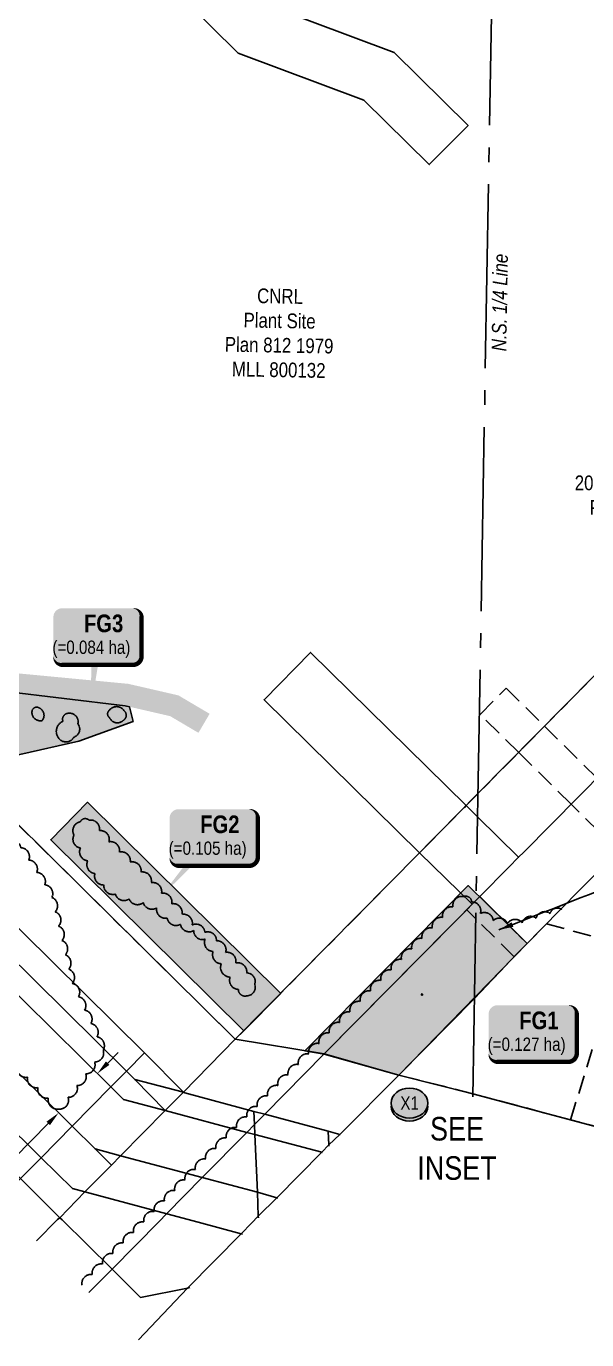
# Model space of a CAD drawing. Extents: x 420640 to 424792, y 6050134 to 6053066.
# Drawn here: x 421302 to 421683, y 6050268 to 6051160 of the extents above; entities that cross this region are included whole.
import ezdxf
from ezdxf.enums import TextEntityAlignment as Align

# ---------------------------------------------------------------- set-up
doc = ezdxf.new("R2010")
doc.units = 0
doc.header["$LTSCALE"] = 5
doc.header["$PDSIZE"] = 0.5
for name, pattern in [('0', [1, 1, 0]), ('foc-ACCESSROAD', [3.75, 2.5, -1.25]), ('foc-FLOWLINE', [3.75, 2.5, -1.25]), ('foc-QUARTERLINE', [33, 25, -3, 2, -3])]:
    doc.linetypes.add(name, pattern=pattern)
doc.layers.get('Defpoints').update_dxf_attribs({"color": 9})
for name, color, linetype in [('AS-ROADS', 254, 'Continuous'), ('C-AR', 13, 'foc-ACCESSROAD'), ('C-EZE', 13, 'foc-FLOWLINE'), ('C-RW', 13, 'Continuous'), ('C-WS', 13, 'foc-ACCESSROAD'), ('DETAIL-T', 7, 'Continuous'), ('F-RW', 190, 'Continuous'), ('L-QSEC', 8, 'foc-QUARTERLINE'), ('P-CROSSINGS', 250, 'Continuous'), ('P-TEMP-BLOCKS', 250, 'Continuous'), ('P-WORKAREA', 113, 'Continuous'), ('P-WORKAREA-H', 111, 'Continuous'), ('P-WORKAREA-T', 113, 'Continuous'), ('T-BUSH', 110, '0')]:
    doc.layers.add(name, color=color, linetype=linetype)
doc.layers.add('C-AR-T', color=13, linetype='Continuous', lineweight=9)
doc.layers.add('C-RW-T', color=13, linetype='Continuous', lineweight=9)
doc.styles.add('80', font='ARIALN.TTF', dxfattribs={"height": 10})
doc.styles.add('80CG', font='ARIALN.TTF', dxfattribs={"height": 10})
doc.styles.add('BOLD', font='ARIALNB.TTF')
doc.styles.add('Crossing', font='ARIALN.TTF', dxfattribs={"height": 10})
doc.dimstyles.new('Compass 5 000', dxfattribs={"dimscale": 5, "dimtxt": 9, "dimasz": 2, "dimexe": 0.2, "dimexo": 0.0625, "dimgap": 0.5, "dimtad": 0, "dimtih": 1, "dimtoh": 1, "dimzin": 0, "dimdsep": 46, "dimtxsty": '80CG', "dimcen": 0.1, "dimse1": 1, "dimse2": 1, "dimclrd": 256, "dimclrt": 256, "dimaunit": 1, "dimadec": 4, "dimazin": 0, "dimtfac": 0.06, "dimtofl": 0, "dimtmove": 0, "dimatfit": 1, "dimfxl": 0.2, "dimtolj": 1, "dimtzin": 0, "dimlwd": -1, "dimarcsym": 0})

# ---------------------------------------------------------------- blocks, each defined once
blk = doc.blocks.new('*U11')
h = blk.add_hatch(color=111)
edge = h.paths.add_edge_path()
edge.add_line((-23.99999999999998, -20), (23.99999999999998, -20))
edge.add_arc((23.99999999999998, -14), 6, 270, 360)
edge.add_line((29.99999999999998, -14), (29.99999999999998, 12.5))
edge.add_arc((23.99999999999998, 12.5), 6, 0, 90)
edge.add_line((23.99999999999998, 18.5), (-23.99999999999998, 18.5))
edge.add_arc((-23.99999999999998, 12.5), 6, 90, 180)
edge.add_line((-29.99999999999998, 12.5), (-29.99999999999998, -14))
edge.add_arc((-23.99999999999998, -14), 6, 180, 270)
at = {"color": 250, "flags": 128}
blk.add_lwpolyline([(-23.99999999999998, -20, 3, 3, 0), (23.99999999999998, -20, 3, 3, 0.414213562373095), (29.99999999999998, -14, 3, 3, 0), (29.99999999999998, 12.5, 3, 0, 0.414213562373095), (23.99999999999998, 18.5, 0, 0, 0), (-23.99999999999998, 18.5, 0, 0, 0.414213562373095), (-29.99999999999998, 12.5, 0, 0, 0), (-29.99999999999998, -14, 0, 3, 0.414213562373095)], format="xyseb", close=True, dxfattribs=at)
at = {"flags": 128}
blk.add_lwpolyline([(15.34249203798334, -14.0773835041321, 0, 7.5, 0), (-3.398394867633904e-15, 0, 0, 0, 0)], format="xyseb", dxfattribs=at)
at = {"color": 250}
for tag, p, height, style in [('TEMP_AREA_W1_001', (-9.212824010914055, 2.244292974654144), 12, 'BOLD'), ('ENTER_TEXT_001', (-30.65893587994544, -12.47010782646594), 9, '80')]:
    blk.add_attdef(tag, p, '', height=height, dxfattribs=dict(at, style=style))
blk = doc.blocks.new('*U52')
h = blk.add_hatch(color=111)
edge = h.paths.add_edge_path()
edge.add_line((-23.99999999999998, -20), (23.99999999999998, -20))
edge.add_arc((23.99999999999998, -14), 6, 270, 360)
edge.add_line((29.99999999999998, -14), (29.99999999999998, 12.5))
edge.add_arc((23.99999999999998, 12.5), 6, 0, 90)
edge.add_line((23.99999999999998, 18.5), (-23.99999999999998, 18.5))
edge.add_arc((-23.99999999999998, 12.5), 6, 90, 180)
edge.add_line((-29.99999999999998, 12.5), (-29.99999999999998, -14))
edge.add_arc((-23.99999999999998, -14), 6, 180, 270)
at = {"color": 250, "flags": 128}
blk.add_lwpolyline([(-23.99999999999998, -20, 3, 3, 0), (23.99999999999998, -20, 3, 3, 0.414213562373095), (29.99999999999998, -14, 3, 3, 0), (29.99999999999998, 12.5, 3, 0, 0.414213562373095), (23.99999999999998, 18.5, 0, 0, 0), (-23.99999999999998, 18.5, 0, 0, 0.414213562373095), (-29.99999999999998, 12.5, 0, 0, 0), (-29.99999999999998, -14, 0, 3, 0.414213562373095)], format="xyseb", close=True, dxfattribs=at)
at = {"flags": 128}
blk.add_lwpolyline([(-4.728828287269268, -50.36800724535651, 0, 7.500000000000001, 0), (-3.398394867633904e-15, -3.944304526105059e-31, 0, 0, 0)], format="xyseb", dxfattribs=at)
at = {"color": 250}
for tag, p, height, style in [('TEMP_AREA_W1_001', (-9.212824010914055, 2.244292974654144), 12, 'BOLD'), ('ENTER_TEXT_001', (-30.65893587994544, -12.47010782646594), 9, '80')]:
    blk.add_attdef(tag, p, '', height=height, dxfattribs=dict(at, style=style))
blk = doc.blocks.new('*D57')
at = {"layer": 'C-RW-T', "transparency": 16777216}
for p, q in [((421781.3280791012, 6050841.18337442), (421771.3280791012, 6050841.18337442)), ((421788.4383410653, 6050834.151719222), (421781.3280791012, 6050841.18337442)), ((421838.2228579456, 6050784.917589933), (421845.3331199097, 6050777.885934736))]:
    blk.add_line(p, q, dxfattribs=at)
for points in [[(421789.6102835983, 6050835.336762883), (421787.2663985323, 6050832.966675561), (421795.5486030295, 6050827.120064026)], [(421839.3948004786, 6050786.102633594), (421837.0509154126, 6050783.732546272), (421831.1125959815, 6050791.949245129)]]:
    blk.add_solid(points, dxfattribs=at)
at = {"layer": 'Defpoints', "color": 0, "transparency": 16777216}
for p in [(421795.5486030295, 6050827.120064026), (421729.4501968748, 6050760.282744785), (421765.0141898263, 6050725.111925887)]:
    blk.add_point(p, dxfattribs=at)
at = {"layer": 'C-RW-T', "transparency": 16777216, "insert": (421721.9215306696, 6050841.18337442), "char_height": 10, "attachment_point": 5, "style": '80CG'}
blk.add_mtext('\\A1;CNRL\\P20.00 Access R/W\\PPlan 812 1979\\PLOC 190039', dxfattribs=at)
blk = doc.blocks.new('*D61')
at = {"layer": 'C-RW-T', "transparency": 16777216}
for p, q in [((421357.1983704288, 6050455.45809416), (421364.2231063847, 6050462.575192217)), ((421316.8170303172, 6050414.545815179), (421269.3726126011, 6050366.477592372)), ((421269.3726126011, 6050366.477592372), (421259.3726126011, 6050366.477592371))]:
    blk.add_line(p, q, dxfattribs=at)
for points in [[(421356.0121874195, 6050456.628883486), (421358.3845534381, 6050454.287304834), (421350.1736344723, 6050448.340996103)], [(421315.6308473079, 6050415.716604505), (421318.0032133264, 6050413.375025853), (421323.8417662736, 6050421.662913235)]]:
    blk.add_solid(points, dxfattribs=at)
at = {"layer": 'Defpoints', "color": 0, "transparency": 16777216}
for p in [(421352.0433025365, 6050446.495591646), (421323.8417662736, 6050421.662913235), (421325.7114343378, 6050419.817508777)]:
    blk.add_point(p, dxfattribs=at)
at = {"layer": 'C-RW-T', "transparency": 16777216, "insert": (421220.2866644436, 6050366.477592371), "char_height": 10, "attachment_point": 5, "style": '80CG'}
blk.add_mtext('\\A1;CNRL\\P15.00 P/L R/W\\P{\\A0;Plan 882 3075\\P}PLA 880775', dxfattribs=at)
blk = doc.blocks.new('xing2')
h = blk.add_hatch(color=50)
h.dxf.hatch_style = 1
edge = h.paths.add_edge_path()
edge.add_ellipse((0, 0), major_axis=(-12.5, 0), ratio=0.8162973455633619, start_angle=0, end_angle=360)
h = blk.add_hatch(color=250)
h.dxf.hatch_style = 1
edge = h.paths.add_edge_path()
edge.add_ellipse((0, -2.047489049626165), major_axis=(-12.5, 0), ratio=0.8162973455633619, start_angle=0, end_angle=180)
edge.add_line((12.5, -2.047489049626165), (12.5, 0))
edge.add_ellipse((0, 0), major_axis=(-12.5, 0), ratio=0.8162973455633619, start_angle=0, end_angle=180, ccw=False)
edge.add_line((-12.5, 0), (-12.5, -2.047489049626165))
at = {"color": 250}
blk.add_ellipse((0, 0), major_axis=(-12.5, 0), ratio=0.8162973455633619, dxfattribs=at)
blk.add_ellipse((0, -2.047489049626165), major_axis=(-12.5, 0), ratio=0.8162973455633619, start_param=0, end_param=3.141592653589793, dxfattribs=at)
at = {"color": 250, "style": 'Crossing'}
blk.add_attdef('CROSSING', text='', height=9, dxfattribs=at).set_placement((0.08916442567715421, 0.0199513138486509), align=Align.MIDDLE_CENTER)
at = {"color": 250, "style": 'Crossing', "flags": 1}
for tag, p in [('OWNER', (0.08916442567715421, -12.49201765665748)), ('DESCRIPTION', (0.08916442567715421, -25.770021277247)), ('LOCATION', (0.08916442567715421, -39.30337514164421)), ('DWG_REF', (0.08916442567715421, -52.83672900604233))]:
    blk.add_attdef(tag, text='', height=9, dxfattribs=at).set_placement(p, align=Align.MIDDLE_CENTER)
blk = doc.blocks.new('*U64')
h = blk.add_hatch(color=111)
edge = h.paths.add_edge_path()
edge.add_line((-23.99999999999998, -20), (23.99999999999998, -20))
edge.add_arc((23.99999999999998, -14), 6, 270, 360)
edge.add_line((29.99999999999998, -14), (29.99999999999998, 12.5))
edge.add_arc((23.99999999999998, 12.5), 6, 0, 90)
edge.add_line((23.99999999999998, 18.5), (-23.99999999999998, 18.5))
edge.add_arc((-23.99999999999998, 12.5), 6, 90, 180)
edge.add_line((-29.99999999999998, 12.5), (-29.99999999999998, -14))
edge.add_arc((-23.99999999999998, -14), 6, 180, 270)
at = {"color": 250, "flags": 128}
blk.add_lwpolyline([(-23.99999999999998, -20, 3, 3, 0), (23.99999999999998, -20, 3, 3, 0.414213562373095), (29.99999999999998, -14, 3, 3, 0), (29.99999999999998, 12.5, 3, 0, 0.414213562373095), (23.99999999999998, 18.5, 0, 0, 0), (-23.99999999999998, 18.5, 0, 0, 0.414213562373095), (-29.99999999999998, 12.5, 0, 0, 0), (-29.99999999999998, -14, 0, 3, 0.414213562373095)], format="xyseb", close=True, dxfattribs=at)
at = {"flags": 128}
blk.add_lwpolyline([(-36.51942152337199, -41.49990545387782, 0, 7.5, 0), (-3.398394867633905e-15, -7.888609052210118e-31, 0, 0, 0)], format="xyseb", dxfattribs=at)
at = {"color": 250}
for tag, p, height, style in [('TEMP_AREA_W1_001', (-9.212824010914055, 2.244292974654144), 12, 'BOLD'), ('ENTER_TEXT_001', (-30.65893587994544, -12.47010782646594), 9, '80')]:
    blk.add_attdef(tag, p, '', height=height, dxfattribs=dict(at, style=style))

msp = doc.modelspace()

# ---------------------------------------------------------------- hatches: boundary and pattern name
at = {"layer": 'AS-ROADS'}
h = msp.add_hatch(color=256, dxfattribs=at)
h.dxf.hatch_style = 1
h.paths.add_polyline_path([(421051.8672836337, 6050559.5583197), (421202.7957712866, 6050709.045818898), (421244.3337984853, 6050712.970430179), (421369.0645760729, 6050698.177648474), (421399.7015266053, 6050691.130375124), (421418.9156688973, 6050679.802051461), (421426.5339005722, 6050692.723450228), (421405.3230315461, 6050705.229009199), (421371.1556458573, 6050713.088371905), (421246.6779933006, 6050724.868635814), (421195.9415544546, 6050723.36922251), (421041.3116794345, 6050570.215674912)])
at = {"layer": 'P-WORKAREA-H'}
h = msp.add_hatch(color=256, dxfattribs=at)
h.dxf.hatch_style = 1
h.paths.add_polyline_path([(421219.9644091483, 6050692.976895995), (421239.223632257, 6050712.487609561), (421244.3337984853, 6050712.970430179), (421369.0645760729, 6050698.177648474), (421371.988776349, 6050697.531859913), (421374.4653734246, 6050687.513191502), (421337.5498290688, 6050674.191051052), (421257.1130620742, 6050656.063160184)])
h = msp.add_hatch(color=256, dxfattribs=at)
h.dxf.hatch_style = 1
h.paths.add_polyline_path([(421343.5849249058, 6050632.636694335), (421474.8421443074, 6050502.828069069), (421343.5849249058, 6050632.636694335), (421318.4921433702, 6050607.213375728), (421449.7544334542, 6050477.460392916), (421474.8421443074, 6050502.828069069)])
h = msp.add_hatch(color=256, dxfattribs=at)
h.dxf.hatch_style = 1
h.paths.add_polyline_path([(421491.2763698713, 6050463.716851634), (421602.3831073048, 6050576.013664464), (421642.3953241324, 6050536.661485362), (421555.089429839, 6050447.255360003), (421504.3369441982, 6050461.563749502)])

# ---------------------------------------------------------------- linework, layer by layer
at = {"layer": 'C-AR', "linetype": 'ByBlock'}
for points in [[(421308.8671095825, 6050334.699680432), (421323.1197074514, 6050349.137551752), (421324.7559062243, 6050350.3063357), (421341.7240076871, 6050367.997963269), (421359.7277603508, 6050386.242470042), (421365.9681161456, 6050392.564649387), (421396.2718772497, 6050423.275540079), (421408.693396535, 6050435.710521375), (421443.9821129125, 6050471.623656395), (421569.3546525538, 6050598.395285853), (421572.8169760823, 6050601.896959254), (421600.981798877, 6050630.378011792), (421604.4569512468, 6050633.891984181), (421609.0157894199, 6050638.502002901), (421943.8336962531, 6050977.062834076), (421970.1907724747, 6051003.714242673), (422025.0574446945, 6051059.220667836), (422053.275317953, 6051087.768188019), (422056.717412849, 6051091.200537254), (422081.2734304639, 6051116.095108283), (422112.9447644958, 6051148.028138709), (422143.1063970423, 6051178.335760069), (422172.1006361241, 6051207.471482881), (422192.1819660758, 6051227.651757888)], [(421788.3702490868, 6050748.732980554), (421640.1496658952, 6050598.830702129), (421636.674629536, 6050595.314965294), (421629.89810571, 6050588.459660237), (421610.1675306705, 6050568.52850877), (421608.4987105299, 6050566.846778353), (421607.7657362593, 6050566.101749848), (421605.0391727556, 6050563.346547383), (421601.3807310853, 6050559.649070716), (421598.2714630121, 6050556.507623185), (421594.7942186946, 6050552.991686503), (421504.4300866206, 6050461.658500363), (421463.9937388715, 6050420.714753046), (421457.0345999782, 6050413.667275255), (421451.8614685745, 6050408.432354917), (421421.5546640623, 6050377.723373489), (421397.313788732, 6050353.161770073), (421392.1298954517, 6050347.904040792), (421360.1777918693, 6050315.527372212), (421344.4469586865, 6050299.587166974)]]:
    msp.add_lwpolyline(points, dxfattribs=at)
at = {"layer": 'C-AR'}
for points in [[(421732.7812866142, 6050529.501140584), (421696.1252922365, 6050410.492120431), (421671.9728134184, 6050416.939074389), (421708.6119050649, 6050535.914283807), (421722.6690657132, 6050581.559792588), (421704.4523739307, 6050599.556352106), (421672.2878074241, 6050631.33252645), (421636.6987673542, 6050666.49250915), (421610.5460759362, 6050692.330904626), (421628.1084277891, 6050710.107507604), (421654.2705427133, 6050684.25998122), (421689.8574343168, 6050649.102092124), (421722.0189816442, 6050617.328021138), (421751.0107736005, 6050588.686848388), (421732.7812866142, 6050529.501140584)], [(421642.4884665547, 6050536.756236225), (421633.6368635241, 6050527.74925336), (421607.5488477938, 6050553.550244675), (421601.3807310853, 6050559.649070716), (421605.0391727556, 6050563.346547383), (421607.7657362593, 6050566.101749848), (421608.4975748933, 6050566.848299348), (421610.1666897493, 6050568.530274899), (421642.4884665547, 6050536.756236225)]]:
    msp.add_lwpolyline(points, close=True, dxfattribs=at)
at = {"layer": 'C-AR', "linetype": 'ByBlock'}
msp.add_lwpolyline([(421193.7938575328, 6050550.023125974), (421333.0470601155, 6050412.577081042), (421348.6348671017, 6050397.189005696), (421359.7277603508, 6050386.242470042), (421341.7240076871, 6050367.997963269), (421324.7649113201, 6050350.281156934), (421297.9417322413, 6050377.00266762), (421158.6814906595, 6050514.456017873), (421151.5355502192, 6050507.214277479), (421093.3263556461, 6050564.69541257), (421071.5433559346, 6050586.20471551), (421080.4305687628, 6050595.20587765), (421097.9826856467, 6050612.987367188), (421115.4328792915, 6050630.665051435), (421137.22118905, 6050609.160994892), (421195.4605068741, 6050551.676308488), (421193.7938575328, 6050550.023125974)], close=True, dxfattribs=at)
at = {"layer": 'C-EZE'}
msp.add_lwpolyline([(421837.2071857194, 6050501.793093693), (421805.2571086066, 6050381.365055055), (421696.1252922365, 6050410.492120431), (421671.9728134184, 6050416.939074389), (421605.4968804952, 6050434.683269999), (421555.1825722612, 6050447.350110863), (421606.6135514956, 6050499.364998867), (421630.7531444097, 6050524.817345607), (421633.6368937744, 6050527.751004436), (421642.3953241324, 6050536.661485362), (421655.511411746, 6050550.004069724), (421708.6119050649, 6050535.914283807), (421732.7812866142, 6050529.501140584), (421837.2071857194, 6050501.793093693)], close=True, dxfattribs=at)
at = {"layer": 'C-RW'}
for points in [[(420914.9848799367, 6051027.563734911), (421116.1308983318, 6051231.41618747), (421260.2565531763, 6051377.488969016), (421343.9355820899, 6051294.951964063), (421379.856185121, 6051259.490718137), (421466.6708659641, 6051173.818092505), (421552.0660599596, 6051141.917975024), (421602.254036976, 6051092.404944803), (421575.9271856588, 6051065.719568164), (421531.4437978596, 6051109.603522309), (421446.0434397147, 6051141.501876951), (421353.4405931083, 6051232.873947567), (421317.5997594381, 6051268.245564847), (421260.6108001599, 6051324.473200693), (421125.7936042703, 6051187.839200686), (420941.6658185993, 6051001.237024038)], [(420930.2081386925, 6050978.618087044), (420982.4090275988, 6050927.108706786), (421017.4659161607, 6050892.603661322), (421175.3690365034, 6050736.746666572), (421193.1598966557, 6050719.187498246), (421219.8418570135, 6050692.85275462), (421230.5131374812, 6050682.31725026), (421443.9821129125, 6050471.623656395), (421504.4300866206, 6050461.658500363), (421555.1825722612, 6050447.350110863), (421605.4958641096, 6050434.683287562), (421805.1719639024, 6050381.386875124)], [(420895.1551539593, 6050943.094519245), (420947.3457861925, 6050891.586196401), (420982.3210693714, 6050857.064691891), (421140.2571624231, 6050701.17961619), (421158.0479975101, 6050683.6186421), (421184.7299960817, 6050657.285567538), (421195.40331244, 6050646.749995177), (421382.1956018708, 6050462.382916643), (421408.693396535, 6050435.710521375), (421396.2718772497, 6050423.275540079), (421375.5705095462, 6050444.237791727), (421369.9081380786, 6050449.931131587), (421183.1139676997, 6050634.299944661), (421172.4403598583, 6050644.835533529), (421145.7605711119, 6050671.170600311), (421127.9697038471, 6050688.729842455), (420970.0235025492, 6050844.627774485), (420935.0583032703, 6050879.136380025), (420882.8487166389, 6050930.622869145)], [(421515.3444493035, 6050406.909090536), (421515.0171210452, 6050406.99579795), (421507.2496176197, 6050409.174456102), (421463.9946100621, 6050420.714737977), (421456.6547397003, 6050422.676344384), (421409.664213659, 6050435.216291462), (421408.6857491052, 6050435.696640794), (421382.1956018708, 6050462.382916643), (421195.40331244, 6050646.749995177), (421184.7299960817, 6050657.285567538), (421158.0479975101, 6050683.6186421), (421140.2571624231, 6050701.17961619), (420982.3210693714, 6050857.064691891), (420947.3457861925, 6050891.586196401), (420895.1551539593, 6050943.094519245)], [(421472.9404230224, 6050363.845962942), (421472.2026265475, 6050364.039499567), (421458.9746418791, 6050367.743421865), (421421.5546294493, 6050377.721372251), (421365.9681161456, 6050392.564649387), (421348.6348671017, 6050397.189005696), (421333.0470601155, 6050412.577081042), (421193.7938575328, 6050550.023125974), (421135.5730722845, 6050607.487731722), (421137.22118905, 6050609.160994892), (421146.1073951225, 6050618.158470751), (421161.9072476162, 6050634.164750186), (421359.3758799317, 6050439.258149856), (421367.8962310841, 6050430.847914212), (421396.2718772497, 6050423.275540079), (421451.8614382925, 6050408.430603846), (421457.3169697181, 6050406.982770841), (421502.7326295138, 6050394.945688647), (421503.3826839469, 6050394.761399079)], [(421448.8060275498, 6050339.336437719), (421448.0536910226, 6050339.531751257), (421418.648568365, 6050347.429076693), (421397.3149503265, 6050353.16174998), (421341.7240076871, 6050367.997963269), (421333.2212534174, 6050370.26703371), (421311.9813488368, 6050391.229961778), (421172.7241122669, 6050528.679585905), (421193.7938575328, 6050550.023125974), (421333.0470601155, 6050412.577081042), (421348.6348671017, 6050397.189005696), (421365.9681161456, 6050392.564649387), (421421.5546294493, 6050377.721372251), (421458.9746418791, 6050367.743421865), (421472.2026265475, 6050364.039499567), (421472.9404230224, 6050363.845962942)], [(421282.1968713882, 6050361.019609298), (421297.9417322413, 6050377.00266762), (421311.9813488368, 6050391.229961778), (421333.0470601155, 6050412.577081042), (421359.3758799317, 6050439.258149856), (421369.9081380786, 6050449.931131587), (421382.1956018708, 6050462.382916643), (421408.693396535, 6050435.710521375), (421396.2718772497, 6050423.275540079), (421365.9681161456, 6050392.564649387), (421359.7277603508, 6050386.242470042), (421341.7240076871, 6050367.997963269), (421324.7559062243, 6050350.3063357), (421323.1197074514, 6050349.137551752), (421308.8671095825, 6050334.699680432)], [(421459.6648421093, 6050350.364034811), (421459.6172865422, 6050351.403845551), (421458.9746418791, 6050367.743421865), (421457.3169697181, 6050406.982770841), (421457.0345091347, 6050413.662022007), (421456.6547397003, 6050422.676344384), (421463.9946100621, 6050420.714737977), (421507.2496176197, 6050409.174456102), (421507.5888487925, 6050399.862814312), (421507.6287770653, 6050399.073490778)], [(421308.8671095825, 6050334.699680432), (421323.1197074514, 6050349.137551752), (421324.7559062243, 6050350.3063357), (421326.182076182, 6050349.082557655), (421360.1777918693, 6050315.527372212), (421379.5972152448, 6050296.347889972), (421411.5075898226, 6050302.690974589), (421413.0262189529, 6050303.00049045)]]:
    msp.add_lwpolyline(points, dxfattribs=at)
at = {"layer": 'C-WS', "flags": 128}
msp.add_lwpolyline([(421282.1759941092, 6051399.699514559), (421285.9588089818, 6051399.439828153), (421291.6059059775, 6051399.388870346), (421296.8795539199, 6051398.109246316), (421302.2972764513, 6051397.157183805), (421307.6786414243, 6051396.017580557), (421313.0170810991, 6051394.688548372), (421318.305212864, 6051393.171466113), (421323.5361762759, 6051391.472708176), (421328.7055726803, 6051389.589848337), (421333.8051959674, 6051387.527032183), (421338.8298499403, 6051385.286101189), (421343.7723620539, 6051382.872183942), (421348.6263183304, 6051380.283889958), (421353.3879287527, 6051377.528791611), (421358.04963081, 6051374.606268938), (421362.6054609979, 6051371.524182149), (421367.0502186529, 6051368.284122479), (421371.3788613428, 6051364.888429099), (421375.5859845807, 6051361.343701354), (421379.6667256518, 6051357.65427718), (421383.6147526568, 6051353.823518944), (421387.4259460941, 6051349.85675262), (421391.0963359475, 6051345.759551789), (421394.6197440776, 6051341.535776651), (421397.9931821132, 6051337.188981987), (421400.8549099502, 6051333.384029747), (421404.2725229647, 6051328.156916183), (421407.1714975254, 6051323.482524513), (421409.9038869494, 6051318.706919958), (421412.4671186302, 6051313.840906755), (421414.8578834019, 6051308.886293654), (421418.9936642137, 6051299.099591545), (421432.6696841784, 6051312.739254602), (421543.6768620692, 6051424.699864612), (421621.2715964799, 6051348.111233112), (421746.4008922884, 6051224.603685263), (421755.0040544604, 6051227.392060083), (421763.703529242, 6051229.862488423), (421772.4882311486, 6051232.012159183), (421781.3453195253, 6051233.837540838), (421790.2645628033, 6051235.334806562), (421799.2324721981, 6051236.504940077), (421808.2372191069, 6051237.344142078), (421817.2666042047, 6051237.852373046), (421826.3088378017, 6051238.028084935), (421844.3803032357, 6051237.382340991), (421974.9696782511, 6051108.566898211), (422006.7003964507, 6051140.471341041), (422015.5125207915, 6051149.650664254), (422021.2111923925, 6051142.561989947), (422026.6449456119, 6051135.269946641), (422031.8043185333, 6051127.781703533), (422036.6845513049, 6051120.107601716), (422041.2782619947, 6051112.257527054), (422045.577411664, 6051104.245380378), (422047.3710815574, 6051100.406967237), (422053.275317953, 6051087.768188019), (422025.0574446945, 6051059.220667836), (421970.1907724747, 6051003.714242673), (421943.8336962531, 6050977.062834076), (421609.0157894199, 6050638.502002901), (421604.4569512468, 6050633.891984181), (421600.981798877, 6050630.378011792), (421572.8169760823, 6050601.896959254), (421569.3546525538, 6050598.395285853), (421443.9821129125, 6050471.623656395), (421230.5131374812, 6050682.31725026), (421219.8418570135, 6050692.85275462), (421193.1598966557, 6050719.187498246), (421175.3690365034, 6050736.746666572), (421017.4659161607, 6050892.603661322), (421218.5780985185, 6051095.965136298), (421213.446732596, 6051097.945974863), (421208.3871534558, 6051100.105237548), (421203.4068765214, 6051102.440792277), (421198.5108037859, 6051104.950552241), (421193.7061126118, 6051107.629638671), (421188.9991525239, 6051110.47568942), (421184.3940735008, 6051113.485129292), (421179.898065848, 6051116.653829963), (421175.5150064677, 6051119.979221889), (421171.2514918544, 6051123.456436294), (421167.1133925428, 6051127.080617017), (421163.1038117369, 6051130.846455366), (421159.2299656463, 6051134.751323909), (421155.494966113, 6051138.790414256), (421151.9039446127, 6051142.958132331), (421148.4608667693, 6051147.248654016), (421145.1708770222, 6051151.657135713), (421142.0381121198, 6051156.179251707), (421139.0646371529, 6051160.808460155), (421136.2564502941, 6051165.538901706), (421133.6154540663, 6051170.363036421), (421131.1459823267, 6051175.279537941), (421128.8497316993, 6051180.277366656), (421126.7300110315, 6051185.354713523), (421125.7936042703, 6051187.839200686), (421124.7907337411, 6051190.502752624), (421123.031474896, 6051195.713734091), (421121.457879317, 6051200.98655912), (421120.068585905, 6051206.309740654), (421118.8687302065, 6051211.677934811), (421117.8568926041, 6051217.084660186), (421117.0354326863, 6051222.523620064), (421116.4048139402, 6051227.988050182), (421116.1308983318, 6051231.41618747), (421116.1284533395, 6051231.446753104)], dxfattribs=at)
at = {"layer": 'C-WS', "linetype": 'ByBlock', "flags": 128}
msp.add_lwpolyline([(421970.1863845538, 6051003.718582254), (421621.2715964799, 6051348.111233112), (421543.6768620692, 6051424.699864612), (421432.6696841784, 6051312.739254602), (421418.9936642137, 6051299.099591545), (421218.5780985185, 6051095.965136298), (421017.4659161607, 6050892.603661322), (421175.3690365034, 6050736.746666572), (421230.5131374812, 6050682.31725026), (421443.9821129125, 6050471.623656395), (421569.3546525538, 6050598.395285853), (421609.0157894199, 6050638.502002901), (421943.8336962531, 6050977.062834076)], close=True, dxfattribs=at)
at = {"layer": 'F-RW'}
for points in [[(421344.4469586865, 6050299.587166974), (421360.1777918693, 6050315.527372212), (421392.1298954517, 6050347.904040792), (421397.313788732, 6050353.161770073), (421421.5546640623, 6050377.723373489), (421451.8614685745, 6050408.432354917), (421457.0345999782, 6050413.667275255), (421463.9937388715, 6050420.714753046), (421504.4300866206, 6050461.658500363), (421594.7942186946, 6050552.991686503), (421598.2714630121, 6050556.507623185), (421601.3807310853, 6050559.649070716), (421605.0391727556, 6050563.346547383), (421569.3546525538, 6050598.395285853), (421463.5791453407, 6050702.286731415), (421495.1136390138, 6050734.385622238), (421600.981798877, 6050630.378011792), (421608.7436437753, 6050622.752771332), (421636.674629536, 6050595.314965294), (421640.1496658952, 6050598.830702129), (421788.3702490868, 6050748.732980554)], [(421850.0876881718, 6050746.899431472), (421662.3616481035, 6050556.972721702), (421655.511411746, 6050550.004069724), (421642.3953241324, 6050536.661485362), (421633.6368937744, 6050527.751004436), (421630.7531444097, 6050524.817345607), (421606.6135514956, 6050499.364998867), (421555.1825722612, 6050447.350110863), (421515.0171210452, 6050406.99579795), (421507.5823692225, 6050399.857671515), (421502.7326295138, 6050394.945688647), (421472.2026265475, 6050364.039499567), (421459.6172865422, 6050351.403845551), (421455.1161091733, 6050346.778622911), (421448.0536910226, 6050339.531751257), (421411.5075898226, 6050302.690974589), (421378.1412197772, 6050267.573260954)], [(421503.3826839469, 6050394.761399079), (421502.7326295138, 6050394.945688647), (421457.3169697181, 6050406.982770841), (421451.8614685745, 6050408.432354917), (421396.2718772497, 6050423.275540079), (421367.8962310841, 6050430.847914212), (421359.3758799317, 6050439.258149856), (421161.9072476162, 6050634.164750186), (421172.4403598583, 6050644.835533529), (421184.7299960817, 6050657.285567538), (421219.8418570135, 6050692.85275462), (421230.5131374812, 6050682.31725026), (421195.40331244, 6050646.749995177), (421183.1139676997, 6050634.299944661), (421369.9081380786, 6050449.931131587), (421375.5705095462, 6050444.237791727), (421408.693396535, 6050435.710521375), (421409.664213659, 6050435.216291462), (421456.6547397003, 6050422.676344384), (421463.9937388715, 6050420.714753046), (421507.2496176197, 6050409.174456102), (421515.0171210452, 6050406.99579795), (421515.3444493035, 6050406.909090536)]]:
    msp.add_lwpolyline(points, dxfattribs=at)
at = {"layer": 'L-QSEC'}
msp.add_line((421605.4585794717, 6050432.56750647), (421626.9456142283, 6051676.711680232), dxfattribs=at)
at = {"layer": 'P-WORKAREA', "flags": 128}
for points in [[(421219.9644091483, 6050692.976895995), (421239.223632257, 6050712.487609561), (421244.3337984853, 6050712.970430179), (421369.0645760729, 6050698.177648474), (421371.988776349, 6050697.531859913), (421374.4653734246, 6050687.513191502), (421337.5498290688, 6050674.191051052), (421257.1130620742, 6050656.063160184)], [(421343.5849249058, 6050632.636694335), (421474.8421443074, 6050502.828069069), (421343.5849249058, 6050632.636694335), (421318.4921433702, 6050607.213375728), (421449.7544334542, 6050477.460392916), (421474.8421443074, 6050502.828069069)], [(421504.430086621, 6050461.658500363), (421610.1675306705, 6050568.52850877), (421642.4884665548, 6050536.756236224), (421555.1825722615, 6050447.350110863), (421504.430086621, 6050461.658500363)]]:
    msp.add_lwpolyline(points, close=True, dxfattribs=at)
at = {"layer": 'P-WORKAREA'}
msp.add_lwpolyline([(421491.2763698713, 6050463.716851634), (421602.3831073048, 6050576.013664464), (421642.3953241324, 6050536.661485362), (421555.089429839, 6050447.255360003), (421504.3369441982, 6050461.563749502)], close=True, dxfattribs=at)
at = {"layer": 'P-WORKAREA-T', "color": 1, "linetype": 'ByBlock'}
msp.add_circle((421570.9476770911, 6050502.000734484), 0.4171979026868939, dxfattribs=at)
at = {"layer": 'T-BUSH', "flags": 128}
for points in [[(421324.2951525166, 6050424.226144807, 0.52056705), (421330.3031008237, 6050432.220177403, 0.52056705), (421336.3110491308, 6050440.214209999, 0.52056705), (421342.3189974379, 6050448.208242594, 0.52056705), (421348.326945745, 6050456.20227519, 0.52056705), (421354.1457260703, 6050464.216354442, 0.52056705), (421349.9467040694, 6050473.292048037, 0.52056705), (421345.7476820684, 6050482.367741632, 0.52056705), (421341.5486600675, 6050491.443435227, 0.52056705), (421337.3496380665, 6050500.519128823, 0.52056705), (421333.1506160656, 6050509.594822418, 0.52056705), (421330.702793795, 6050519.274165225, 0.52056705), (421328.4175254983, 6050529.009541376, 0.52056705), (421326.1322572017, 6050538.744917529, 0.52056705), (421323.846988905, 6050548.48029368, 0.52056705), (421321.5617206084, 6050558.215669831, 0.52056705), (421319.2764523117, 6050567.951045983, 0.52056705), (421314.3846102837, 6050576.579055859, 0.52056705), (421308.9639040639, 6050584.982385204, 0.52056705), (421303.5431978441, 6050593.385714549, 0.52056705), (421298.1224916244, 6050601.789043894, 0.52056705), (421289.4628505096, 6050606.01675822, 0.52056705), (421279.9754484961, 6050609.177328269, 0.52056705), (421270.4880464826, 6050612.337898319, 0.52056705), (421261.1975988394, 6050615.683677969, 0.52056705), (421258.625581988, 6050625.347255428, 0.52056705), (421256.0535651367, 6050635.010832888, 0.52056705), (421254.1130620742, 6050644.757013023, 0.52056705), (421254.1130620742, 6050654.757013023, 0.52056705), (421254.1130620742, 6050664.757013023, 0.52056705), (421251.9237687645, 6050674.358018707, 0.52056705), (421248.395981946, 6050683.715086632, 0.52056705), (421244.8078250565, 6050692.972505099, 0.52056705), (421234.8807900031, 6050691.766696223, 0.52056705), (421224.9537549496, 6050690.560887346, 0.52056705), (421215.0267198961, 6050689.35507847, 0.52056705), (421205.0996848425, 6050688.149269593, 0.52056705), (421200.3911292895, 6050681.71086694, 0.52056705), (421199.1585117443, 6050671.787125005, 0.52056705), (421197.9258941992, 6050661.863383071, 0.52056705), (421196.6932766541, 6050651.939641136, 0.52056705), (421195.4606591089, 6050642.015899201, 0.52056705), (421194.2280415638, 6050632.092157266, 0.52056705), (421192.9954240186, 6050622.168415331, 0.52056705), (421191.7628064735, 6050612.244673396, 0.52056705), (421190.5301889284, 6050602.320931462, 0.52056705), (421189.9344381671, 6050592.34099461, 0.52056705), (421189.4102668067, 6050582.35474184, 0.52056705), (421190.3293758036, 6050572.794356122, 0.52056705), (421196.1908416385, 6050564.692305871, 0.52056705), (421202.0523074735, 6050556.59025562, 0.52056705), (421207.9137733084, 6050548.48820537, 0.52056705), (421213.7752391434, 6050540.386155119, 0.52056705), (421219.6367049784, 6050532.284104868, 0.52056705), (421225.4981708134, 6050524.182054617, 0.52056705), (421231.9344731099, 6050516.57000106, 0.52056705), (421239.0061849355, 6050509.49957732, 0.52056705), (421246.077896761, 6050502.429153581, 0.52056705), (421253.1496085865, 6050495.358729841, 0.52056705), (421260.2213204121, 6050488.288306102, 0.52056705), (421267.2930322376, 6050481.217882362, 0.52056705), (421274.3647440631, 6050474.147458622, 0.52056705), (421281.4364558887, 6050467.077034883, 0.52056705), (421288.5081677142, 6050460.006611143, 0.52056705), (421295.5798795398, 6050452.936187404, 0.52056705), (421302.6515913653, 6050445.865763664, 0.52056705), (421309.7233031908, 6050438.795339925, 0.52056705), (421316.7950150164, 6050431.724916185, 0.52056705)], [(421312.5620568637, 6050688.099098745, 0.52056705), (421310.3639273173, 6050696.854556038, 0.52056705), (421305.7577116043, 6050694.498442036, 0.52056705)], [(421324.2934633608, 6050675.670203553, 0.52056705), (421334.2265704596, 6050676.824925754, 0.52056705), (421336.9187704712, 6050685.897055125, 0.52056705), (421330.7176619269, 6050693.098688774, 0.52056705), (421326.7342250322, 6050687.578127043, 0.52056705)], [(421358.4769731003, 6050695.246545343, -0.52056705), (421368.462847906, 6050694.715222123, -0.52056705), (421367.7065895672, 6050688.183195376, -0.52056705), (421358.5995562314, 6050689.914171869, -0.52056705)], [(421440.5011493586, 6050513.827729714, 0.52056705), (421446.0805018391, 6050505.528884861, 0.52056705), (421452.0195381065, 6050501.209043456, 0.52056705), (421457.1687476488, 6050509.038248795, 0.52056705), (421451.7115174808, 6050516.727403972, 0.52056705), (421444.3489646054, 6050523.494442849, 0.52056705), (421437.4318285005, 6050530.675302147, 0.52056705), (421431.2238145735, 6050538.514980908, 0.52056705), (421423.3005025726, 6050544.312691427, 0.52056705), (421414.7073306708, 6050549.338771246, 0.52056705), (421407.7465672969, 6050556.518449042, 0.52056705), (421400.785803923, 6050563.698126838, 0.52056705), (421393.8250405491, 6050570.877804633, 0.52056705), (421386.8642771752, 6050578.05748243, 0.52056705), (421379.9035138012, 6050585.237160225, 0.52056705), (421372.5827715521, 6050592.046795944, 0.52056705), (421365.2139526349, 6050598.807011012, 0.52056705), (421358.0836266154, 6050605.797838465, 0.52056705), (421351.5747341421, 6050613.389565461, 0.52056705), (421344.5731250661, 6050620.481153416, 0.52056705), (421338.5629142542, 6050619.332770565, 0.52056705), (421334.3106433447, 6050610.281903639, 0.52056705), (421338.6651741299, 6050601.575689897, 0.52056705), (421343.6237652613, 6050592.891663639, 0.52056705), (421348.5699738095, 6050584.200575043, 0.52056705), (421354.5988040779, 6050576.441362614, 0.52056705), (421362.4569709255, 6050570.256767737, 0.52056705), (421371.7405883714, 6050566.97953495, 0.52056705), (421381.4421600295, 6050564.554765402, 0.52056705), (421390.4773745748, 6050560.929982534, 0.52056705), (421397.6643074679, 6050553.97671024, 0.52056705), (421406.7050297455, 6050549.711635906, 0.52056705), (421415.7587009107, 6050545.46533888, 0.52056705), (421423.4439896889, 6050539.641807648, 0.52056705), (421428.9375447168, 6050531.285950463, 0.52056705), (421434.4596572756, 6050522.948908248, 0.52056705)]]:
    msp.add_lwpolyline(points, format="xyb", close=True, dxfattribs=at)
msp.add_lwpolyline([(421339.7545168818, 6050304.741646821, -0.52056705), (421346.7617437584, 6050311.875984316, -0.52056705), (421353.7689706351, 6050319.010321812, -0.52056705), (421360.7761975117, 6050326.144659307, -0.52056705), (421367.7834243884, 6050333.278996803, -0.52056705), (421374.790651265, 6050340.413334298, -0.52056705), (421381.7978781417, 6050347.547671793, -0.52056705), (421388.8051050183, 6050354.682009289, -0.52056705), (421395.8123318949, 6050361.816346784, -0.52056705), (421402.8195587716, 6050368.95068428, -0.52056705), (421409.8267856482, 6050376.085021775, -0.52056705), (421416.8340125249, 6050383.219359271, -0.52056705), (421423.8412394015, 6050390.353696766, -0.52056705), (421430.8484662782, 6050397.488034261, -0.52056705), (421437.8556931549, 6050404.622371757, -0.52056705), (421444.8629200315, 6050411.756709252, -0.52056705), (421451.8701469082, 6050418.891046748, -0.52056705), (421458.8773737848, 6050426.025384244, -0.52056705), (421465.8846006615, 6050433.159721739, -0.52056705), (421472.8918275381, 6050440.294059235, -0.52056705), (421479.8990544147, 6050447.42839673, -0.52056705), (421486.9062812914, 6050454.562734226, -0.52056705), (421493.913508168, 6050461.697071721, -0.52056705), (421500.9207350447, 6050468.831409216, -0.52056705), (421507.9279619213, 6050475.965746712, -0.52056705), (421514.935188798, 6050483.100084207, -0.52056705), (421521.9424156746, 6050490.234421703, -0.52056705), (421528.9496425512, 6050497.368759198, -0.52056705), (421535.9568694279, 6050504.503096694, -0.52056705), (421542.9640963046, 6050511.637434189, -0.52056705), (421549.9713231812, 6050518.771771684, -0.52056705), (421556.9785500579, 6050525.90610918, -0.52056705), (421563.9857769345, 6050533.040446675, -0.52056705), (421570.9930038112, 6050540.174784171, -0.52056705), (421578.0002306878, 6050547.309121666, -0.52056705), (421585.0074575645, 6050554.443459162, -0.52056705), (421592.0146844411, 6050561.577796658, -0.52056705), (421599.0902167375, 6050568.606262977, -0.52056705), (421604.7020429614, 6050564.900650151, -0.52056705), (421610.6482633918, 6050557.112885443, -0.52056705), (421619.4445846128, 6050552.367004368, -0.52056705), (421629.0974227561, 6050550.186703358, -0.52056705), (421639.0518862728, 6050550.829789462, -0.52056705), (421648.5440776668, 6050553.970877532, -0.52056705), (421658.0334404366, 6050557.125555681, -0.52056705), (421666.0095868947, 6050559.777174715, -0.52056705)], format="xyb", dxfattribs=at)

# ---------------------------------------------------------------- block references
at = {"layer": 'P-CROSSINGS'}
msp.add_blockref('xing2', (421562.4398022891, 6050428.307739161), dxfattribs=at).add_auto_attribs({'CROSSING': 'X1'})
at = {"layer": 'P-TEMP-BLOCKS'}
for name, p, values in [('*U52', (421350.2762243969, 6050745.91154861), {'TEMP_AREA_W1_001': 'FG3', 'ENTER_TEXT_001': '(=0.084 ha)'}), ('*U64', (421429.3296672382, 6050609.430473989), {'TEMP_AREA_W1_001': 'FG2', 'ENTER_TEXT_001': '(=0.105 ha)'}), ('*U11', (421646.2529884045, 6050476.259911275), {'TEMP_AREA_W1_001': 'FG1', 'ENTER_TEXT_001': '(=0.127 ha)'})]:
    msp.add_blockref(name, p, dxfattribs=at).add_auto_attribs(values)

# ---------------------------------------------------------------- texts
at = {"layer": 'C-RW-T', "insert": (421473.948127856, 6050951.338776776), "char_height": 10, "width": 250.8578184789293, "attachment_point": 5, "rotation": 358.9762886099756, "style": '80CG'}
msp.add_mtext('\\A1;CNRL\\PPlant Site\\PPlan 812 1979\\PMLL 800132', dxfattribs=at)
at = {"layer": 'DETAIL-T', "color": 3, "insert": (421594.7557815235, 6050397.437698236), "char_height": 16, "width": 53.79165075034106, "attachment_point": 5, "style": '80CG'}
msp.add_mtext('SEE\\PINSET', dxfattribs=at)
at = {"layer": 'L-QSEC', "insert": (421623.884934072, 6050972.075373964), "char_height": 10, "attachment_point": 5, "rotation": 89.0105696337987, "style": '80CG'}
msp.add_mtext('\\A1;{\\fArial Narrow|b0|i1|c0|p34;N.S. 1/4 Line}', dxfattribs=at)

# ---------------------------------------------------------------- dimensions: what is measured, and where the dimension line sits
at = {"layer": 'C-RW-T'}
for base, p1, p2, angle, text, picture, middle in [((421795.5486030295, 6050827.120064026), (421765.0141898264, 6050725.111925888), (421729.4501968747, 6050760.282744785), 135.31847093906745, 'CNRL\\P20.00 Access R/W\\PPlan 812 1979\\PLOC 190039', '*D57', (421721.9215306696, 6050841.18337442)), ((421323.8417662736, 6050421.662913235), (421352.0433025364, 6050446.495591646), (421325.711434338, 6050419.817508778), 225.3742006351501, 'CNRL\\P15.00 P/L R/W\\P{\\A0;Plan 882 3075\\P}PLA 880775', '*D61', (421220.2866644436, 6050366.477592371))]:
    dim = msp.add_linear_dim(base=base, p1=p1, p2=p2, angle=angle, text=text, dimstyle='Compass 5 000', dxfattribs=at)
    dim.commit()
    dim.dimension.update_dxf_attribs({"geometry": picture, "text_midpoint": middle, "dimtype": 161})

# ---------------------------------------------------------------- leaders
at = {"layer": 'C-AR-T', "path_type": 1}
msp.add_leader([(421623.1976347088, 6050545.935816322), (421785.9510388859, 6050609.764197141)], dimstyle='Compass 5 000', override={"dimgap": 0.5, "dimtad": 0}, dxfattribs=at)

doc.saveas('drawing.dxf')
